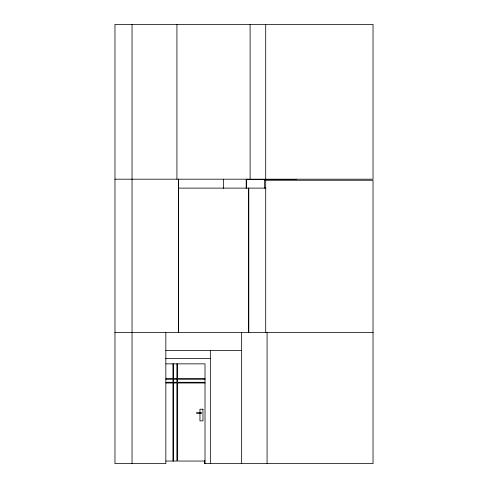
<?xml version="1.0" encoding="UTF-8"?>
<svg xmlns="http://www.w3.org/2000/svg" width="488" height="488" viewBox="0 0 488 488"><rect width="100%" height="100%" fill="white"/><g stroke="black" fill="none" stroke-linecap="round" stroke-linejoin="round"><path stroke-width="0.73" d="M114.967 179.194L373.033 179.194L373.033 24.4L114.967 24.4L114.967 463.6L165.841 463.6L165.841 332.615M296.442 179.584L246.361 179.584L246.361 187.953M178.547 188.118L265.868 188.118M114.967 332.615L373.033 332.615M165.841 350.451L241.651 350.451M165.664 358.436L210.34 358.436M165.975 363.859L205.009 363.859L205.009 463.6M165.975 378.596L172.947 378.596L172.947 363.859M205.009 378.596L177.656 378.596L177.656 363.859M165.975 379.267L172.947 379.267L172.947 382.287L165.975 382.287M205.009 379.267L177.656 379.267L177.656 382.287L205.009 382.287M165.975 383.001L172.947 383.001L172.947 461.05M205.009 383.001L177.656 383.001L177.656 461.05L205.009 461.05M196.499 412.61L201.66 412.61M196.499 413.385L201.66 413.385M165.975 461.05L176.894 461.05L176.894 383.001L173.533 383.001L173.533 461.05M267.076 332.615L267.076 463.6M265.71 24.4L265.71 179.194M265.71 180.261L265.71 332.615M264.38 188.118L264.38 180.261L373.033 180.261L373.033 463.6L204.399 463.6L204.399 460.55M250.1 24.4L250.1 179.194M248.795 188.118L248.795 332.615M248.636 188.118L248.636 332.615M246.196 179.194L246.196 188.307M241.651 332.615L241.651 463.6M223.406 179.194L223.351 188.307M210.34 350.085L210.34 463.6M200.562 412.61L200.562 413.385M178.547 179.194L178.547 332.615M178.388 179.194L178.388 332.615M176.924 24.4L176.924 179.194M176.894 363.859L176.894 378.596L173.533 378.596L173.533 363.859M132.041 24.4L132.041 463.6M176.894 379.267L173.533 379.267L173.533 382.287L176.894 382.287L176.894 379.267M202.959 409.225L199.952 409.225L199.952 420.851L202.959 420.851L202.959 409.225"/></g></svg>
